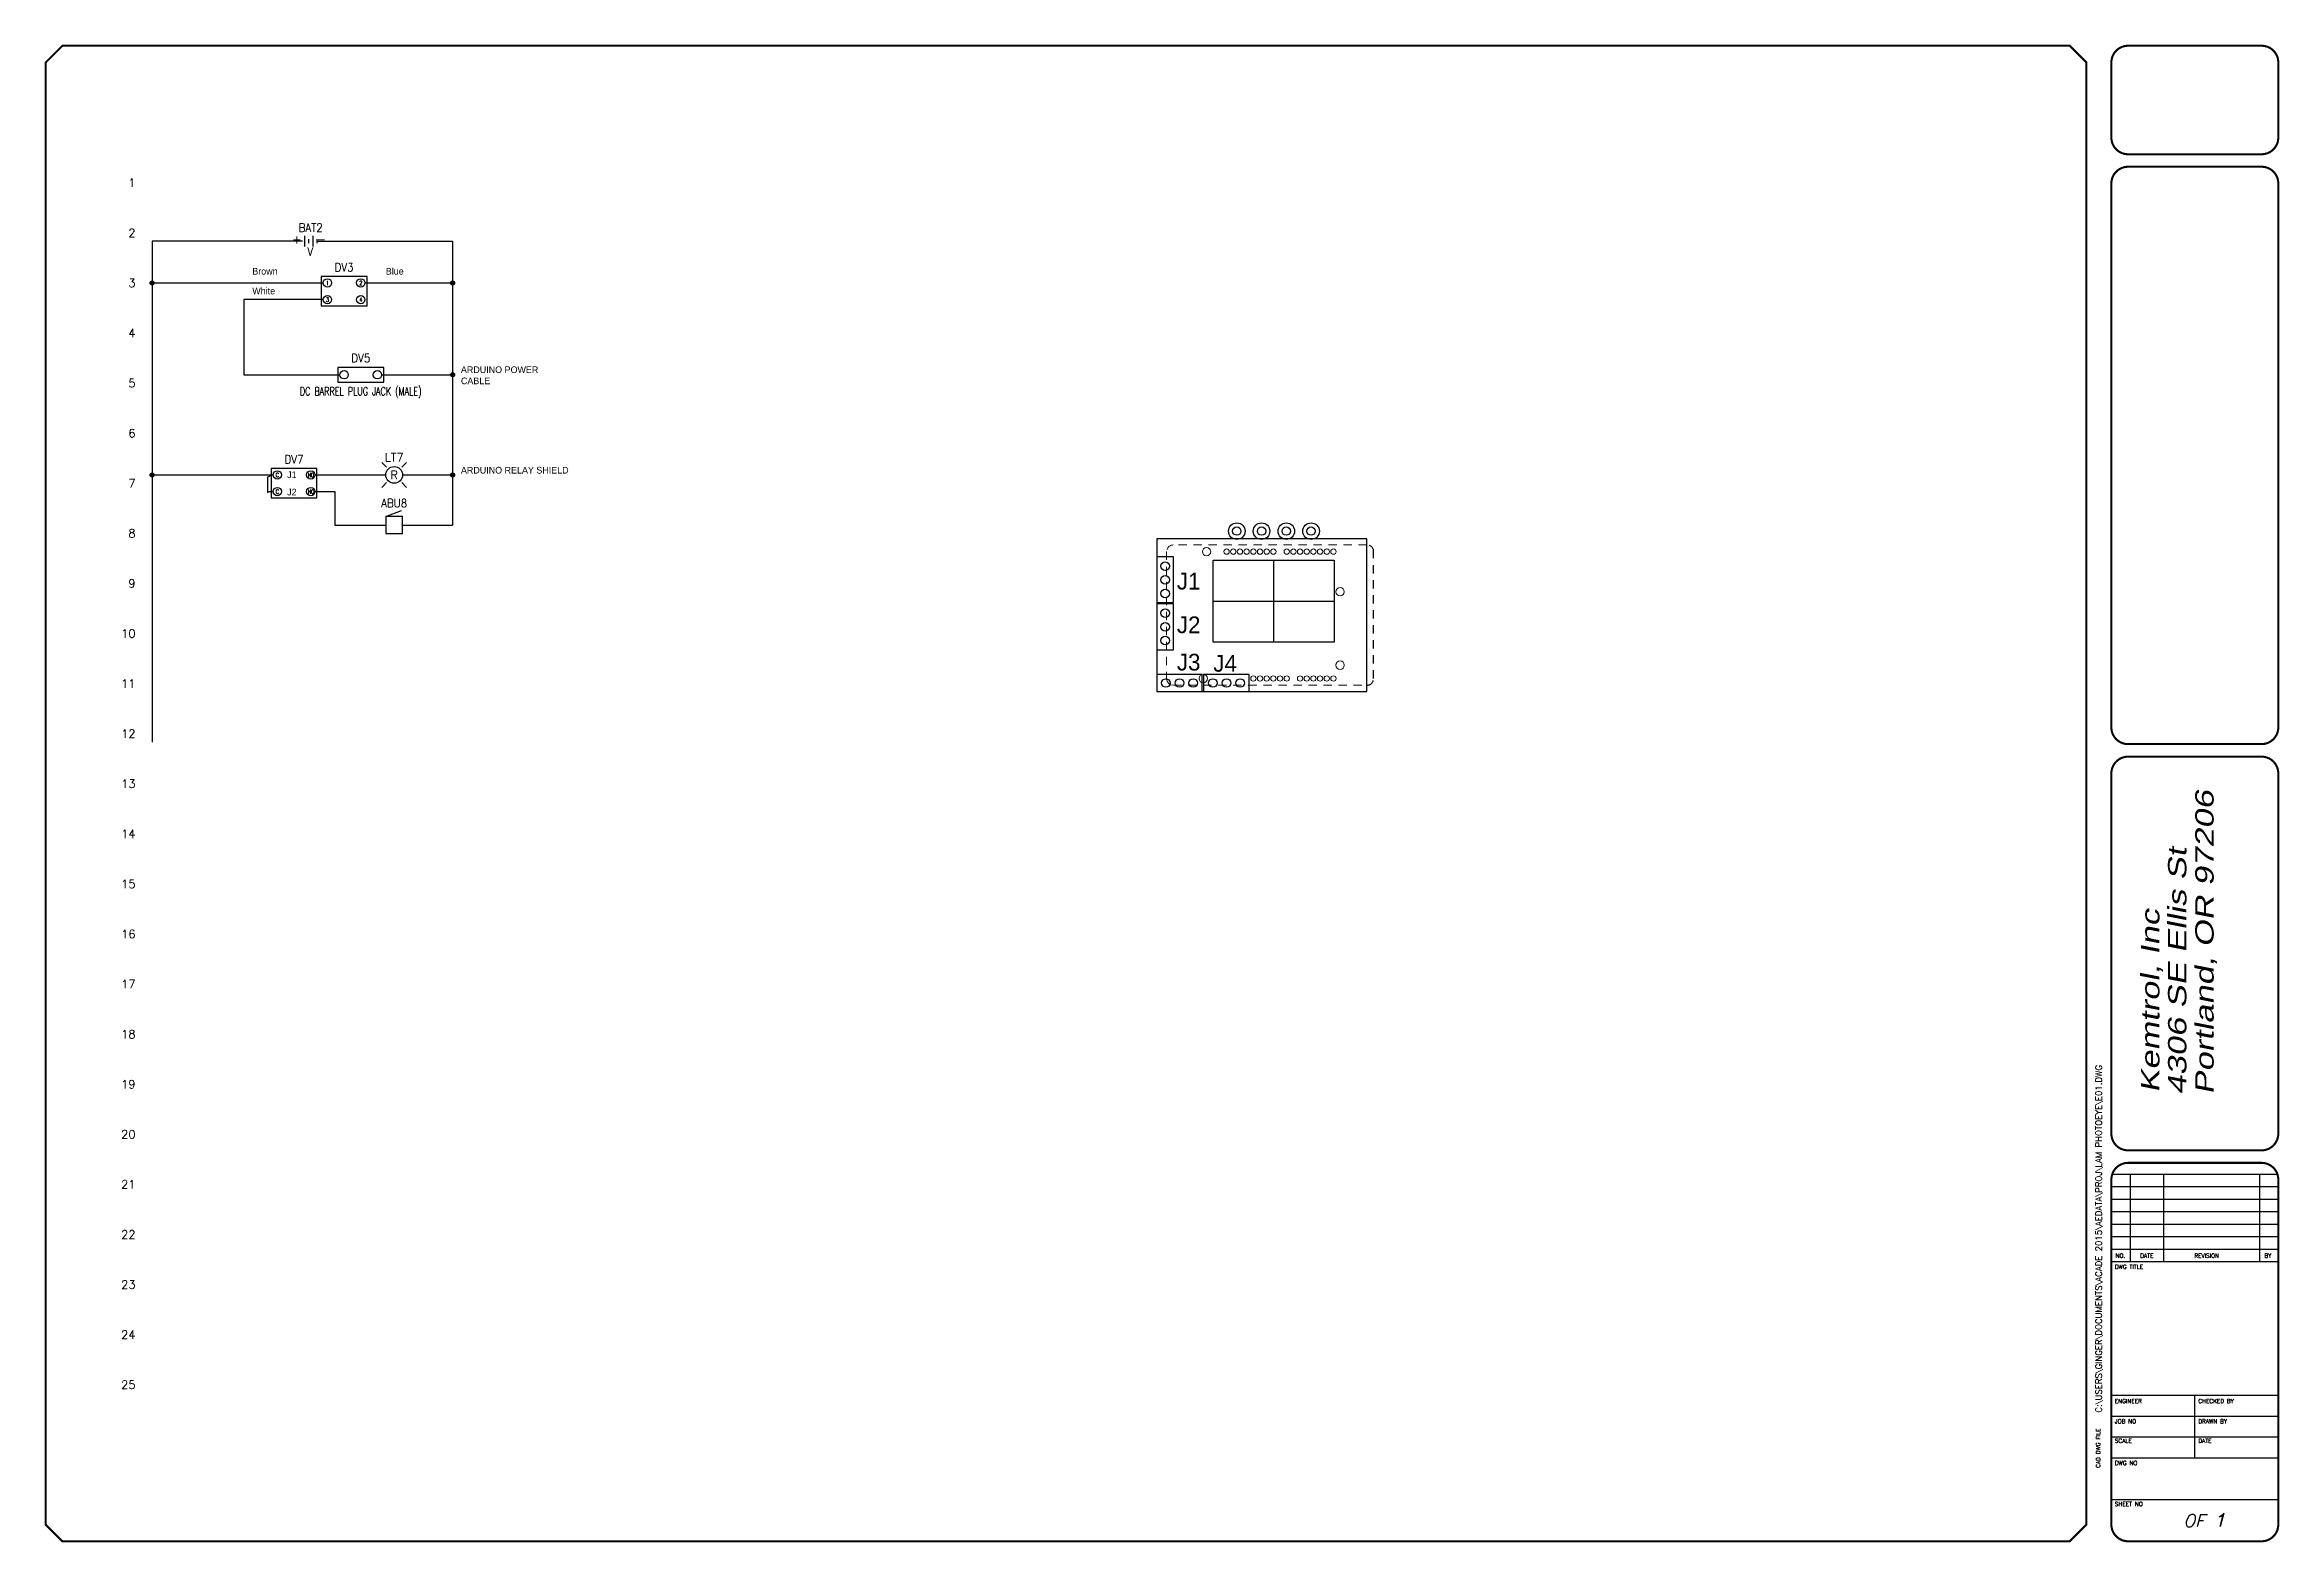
# Model space of a CAD drawing. Header units: inches. Extents: x 0 to 33.5, y 0 to 22.4.
import ezdxf
from ezdxf.enums import TextEntityAlignment as Align

# ---------------------------------------------------------------- set-up
doc = ezdxf.new("R2010")
doc.units = ezdxf.units.IN
doc.header["$MEASUREMENT"] = 0
doc.linetypes.add('HIDDEN2', pattern=[0.1875, 0.125, -0.0625])
for name, color, linetype in [('DESC', 150, 'Continuous'), ('LOGO1', 20, 'Continuous'), ('MISC', 7, 'Continuous'), ('SYMS', 7, 'Continuous'), ('TAGS', 150, 'Continuous'), ('TERMS', 123, 'Continuous'), ('TITLE', 7, 'Continuous'), ('WIRES', 7, 'Continuous')]:
    doc.layers.add(name, color=color, linetype=linetype)
doc.layers.add('Holes', color=7, linetype='Continuous', lineweight=0)
doc.layers.add('Outline', color=7, linetype='Continuous', lineweight=0)
doc.styles.add('ITALIC', font='ITALIC')
doc.styles.add('M12', font='tt0009m_.ttf', dxfattribs={"oblique": 5})
doc.styles.add('SIMPLEX', font='SIMPLEX')
doc.styles.add('WD', font='romans.shx')

# ---------------------------------------------------------------- blocks, each defined once
blk = doc.blocks.new('NO_NUM_acade_title')
at = {"layer": 'TITLE'}
for p, q in [((30.594, 22.177), (30.594, 20.781)), ((30.969, 5.531), (33.469, 5.531)), ((31.25, 5.531), (31.25, 4.219)), ((31.75, 5.531), (31.75, 4.219)), ((33.188, 5.531), (33.188, 4.219)), ((30.969, 5.344), (33.469, 5.344)), ((30.969, 5.156), (33.469, 5.156)), ((30.969, 4.969), (33.469, 4.969)), ((30.969, 4.781), (33.469, 4.781)), ((30.969, 4.594), (33.469, 4.594)), ((30.969, 4.406), (33.469, 4.406)), ((30.969, 4.219), (33.469, 4.219)), ((30.594, 0.281), (30.594, 2.214)), ((30.969, 2.219), (33.469, 2.219)), ((32.219, 1.281), (32.219, 2.219)), ((30.969, 1.906), (33.469, 1.906)), ((30.969, 1.594), (33.469, 1.594)), ((30.969, 1.281), (33.469, 1.281)), ((30.969, 0.656), (33.469, 0.656))]:
    blk.add_line(p, q, dxfattribs=at)
at = {"layer": 'TITLE', "const_width": 0.0312}
blk.add_lwpolyline([(30.594, 0.281), (30.594, 22.177), (30.344, 22.427), (0.281, 22.427), (0.031, 22.177), (0.031, 0.281), (0.281, 0.031), (30.344, 0.031)], close=True, dxfattribs=at)
for points in [[(31.219, 22.427, 0.414214), (30.969, 22.177, 0.414214)], [(33.469, 22.177, 0.414214), (33.219, 22.427, 0.414214)], [(30.969, 21.052, 0.414214), (31.219, 20.802, 0.414214)], [(33.219, 20.802, 0.414214), (33.469, 21.052, 0.414214)], [(31.219, 20.615, 0.414214), (30.969, 20.365, 0.414214)], [(33.469, 20.365, 0.414214), (33.219, 20.615, 0.414214)], [(30.969, 12.219, 0.414214), (31.219, 11.969, 0.414214)], [(33.219, 11.969, 0.414214), (33.469, 12.219, 0.414214)], [(31.219, 11.781, 0.414214), (30.969, 11.531, 0.414214)], [(33.469, 11.531, 0.414214), (33.219, 11.781, 0.414214)], [(30.969, 6.135, 0.414214), (31.219, 5.885, 0.414214)], [(33.219, 5.885, 0.414214), (33.469, 6.135, 0.414214)], [(31.219, 5.698, 0.414214), (30.969, 5.448, 0.414214)], [(33.469, 5.448, 0.414214), (33.219, 5.698, 0.414214)], [(30.969, 0.281, 0.414214), (31.219, 0.031, 0.414214)], [(33.219, 0.031, 0.414214), (33.469, 0.281, 0.414214)]]:
    blk.add_lwpolyline(points, format="xyb", dxfattribs=at)
for points in [[(33.219, 22.427), (31.219, 22.427)], [(30.969, 22.177), (30.969, 21.052)], [(33.469, 22.177), (33.469, 21.052)], [(33.219, 20.802), (31.219, 20.802)], [(33.219, 20.615), (31.219, 20.615)], [(30.969, 20.365), (30.969, 12.219)], [(33.469, 20.365), (33.469, 12.219)], [(31.219, 11.969), (33.219, 11.969)], [(31.219, 11.781), (33.219, 11.781)], [(31.219, 5.885), (33.219, 5.885)], [(31.219, 5.698), (33.219, 5.698)], [(30.969, 5.448), (30.969, 0.281)], [(33.469, 5.448), (33.469, 0.281)], [(31.219, 0.031), (33.219, 0.031)]]:
    blk.add_lwpolyline(points, dxfattribs=at)
at = {"layer": 'TITLE', "color": 7, "const_width": 0.0312}
for points in [[(30.969, 11.531), (30.969, 6.135)], [(33.469, 11.531), (33.469, 6.135)]]:
    blk.add_lwpolyline(points, dxfattribs=at)
at = {"layer": 'TITLE', "color": 1, "style": 'SIMPLEX'}
for s, p in [('DWG TITLE', (31.021, 4.109)), ('ENGINEER', (31.021, 2.099)), ('CHECKED BY', (32.271, 2.099)), ('JOB NO', (31.021, 1.797)), ('DRAWN BY', (32.271, 1.797)), ('SCALE', (31.021, 1.505)), ('DATE', (32.271, 1.505)), ('DWG NO', (31.021, 1.172)), ('SHEET NO', (31.021, 0.557))]:
    blk.add_text(s, height=0.0625, dxfattribs=at).set_placement(p)
at = {"layer": 'TITLE', "color": 1}
for s, height, style, p in [('NO.', 0.0625, 'SIMPLEX', (31.104, 4.307)), ('DATE', 0.0625, 'SIMPLEX', (31.5, 4.307)), ('REVISION', 0.0625, 'SIMPLEX', (32.396, 4.307)), ('BY', 0.0625, 'SIMPLEX', (33.313, 4.307)), ('OF', 0.1875, 'ITALIC', (32.208, 0.339))]:
    blk.add_text(s, height=height, dxfattribs=dict(at, style=style)).set_placement(p, align=Align.MIDDLE)
at = {"layer": 'TITLE', "color": 1, "style": 'SIMPLEX'}
blk.add_text('CAD DWG FILE', height=0.0625, rotation=90, dxfattribs=at).set_placement((30.802, 1.13))
at = {"layer": 'TITLE', "color": 1, "style": 'ITALIC'}
for tag, height, p in [('TITLE#1', 0.125, (32.156, 3.406)), ('TITLE#2', 0.125, (32.156, 3.204)), ('TITLE#3', 0.125, (32.156, 3.001)), ('TITLE#4', 0.125, (32.156, 2.799)), ('DWG#', 0.2, (32.156, 0.826))]:
    blk.add_attdef(tag, text='', height=height, dxfattribs=at).set_placement(p, align=Align.CENTER)
at = {"layer": 'TITLE', "color": 1, "style": 'SIMPLEX'}
blk.add_attdef('CAD#', (30.826, 1.958), '', height=0.0938, rotation=90, dxfattribs=at)
at = {"layer": 'TITLE', "color": 1}
for tag, p, height, style in [('ENGINEER', (31.237, 1.958), 0.0938, 'ITALIC'), ('CHKDBY', (32.424, 1.958), 0.0938, 'ITALIC'), ('JOB#', (31.464, 1.644), 0.0938, 'SIMPLEX'), ('DRAWNBY', (32.494, 1.644), 0.0938, 'ITALIC'), ('SCALE', (31.353, 1.344), 0.0938, 'SIMPLEX'), ('DATE', (32.408, 1.344), 0.0938, 'SIMPLEX'), ('SHTS', (32.532, 0.25), 0.2, 'ITALIC')]:
    blk.add_attdef(tag, p, '', height=height, dxfattribs=dict(at, style=style))
at = {"layer": 'TITLE', "color": 1, "style": 'ITALIC'}
blk.add_attdef('SH#', text='', height=0.2, dxfattribs=at).set_placement((31.881, 0.25), align=Align.RIGHT)
at = {"layer": 'TITLE', "color": 7, "flags": 9}
blk.add_attdef('WD_TB', (31.219, 0.031), '', height=0.125, dxfattribs=at)
blk = doc.blocks.new('WD_MLRH')
at = {"style": 'WD'}
blk.add_attdef('RUNGFIRST', text='', height=0.125, dxfattribs=at).set_placement((-0.25, 0), align=Align.MIDDLE_RIGHT)
at = {"style": 'WD', "flags": 1}
for tag, p in [('WIRE-START', (-0.25, -0.356)), ('RUNGHORV', (-0.25, -0.127)), ('WIREMODE', (-0.25, -0.281)), ('RUNGDIST', (-0.25, -0.2)), ('RUNGCNT', (-0.25, -0.237)), ('RUNGINC', (-0.25, -0.163)), ('WIREFMT', (-0.25, -0.321)), ('WIRE-GSUF', (-0.25, -0.396)), ('PH3SPACE', (-0.25, -0.437))]:
    blk.add_attdef(tag, text='', height=0.025, dxfattribs=at).set_placement(p, align=Align.RIGHT)
blk = doc.blocks.new('WDDOT')
for radius in [0.03, 0.0187, 0.00929]:
    blk.add_circle((0, 0), radius)
blk = doc.blocks.new('HDV1TF')
for p, q in [((0.344, 0.094), (-0.344, 0.094)), ((-0.344, 0.094), (-0.344, -0.344)), ((0.344, -0.344), (0.344, 0.094)), ((-0.344, -0.344), (0.344, -0.344))]:
    blk.add_line(p, q)
for centre in [(-0.25, 0), (0.25, 0), (-0.25, -0.25), (0.25, -0.25)]:
    blk.add_circle(centre, 0.0625)
at = {"style": 'WD'}
for tag, width, p in [('INST', 0.7, (0.006, 0.497)), ('LOC', 0.7, (0.006, 0.327)), ('TAG1', 0.9, (0, 0.171)), ('RATING2', 0.7, (0, -0.219)), ('DESC1', 0.7, (0, -0.543)), ('DESC2', 0.7, (0, -0.699)), ('XREF', 0.7, (0, -0.856))]:
    blk.add_attdef(tag, text='', height=0.125, dxfattribs=dict(at, width=width)).set_placement(p, align=Align.CENTER)
at = {"linetype": 'Continuous', "style": 'WD', "width": 0.8, "flags": 8}
for tag, p in [('TERM01', (-0.25, 0)), ('TERM02', (0.25, 0)), ('TERM03', (-0.25, -0.25)), ('TERM04', (0.25, -0.25))]:
    blk.add_attdef(tag, text='', height=0.0625, dxfattribs=at).set_placement(p, align=Align.MIDDLE)
at = {"style": 'WD', "flags": 1}
for tag, p in [('X4TERM01', (-0.312, 0)), ('X2TERM01', (-0.25, 0.062)), ('X2TERM02', (0.25, 0.062)), ('X1TERM02', (0.312, 0)), ('X4TERM03', (-0.312, -0.25)), ('X8TERM03', (-0.25, -0.312)), ('X8TERM04', (0.25, -0.312)), ('X1TERM04', (0.312, -0.25))]:
    blk.add_attdef(tag, p, '', height=0.0125, dxfattribs=at)
at = {"style": 'WD', "width": 0.7}
blk.add_attdef('RATING1', text='', height=0.125, dxfattribs=at).set_placement((0, 0), align=Align.MIDDLE)
at = {"linetype": 'Continuous', "style": 'WD', "flags": 9}
blk.add_attdef('ASSYCODE', text='', height=0.01, dxfattribs=at).set_placement((0, 0.078), align=Align.CENTER)
at = {"style": 'WD', "flags": 9}
blk.add_attdef('FAMILY', text='', height=0.01, dxfattribs=at).set_placement((-0.005, 0.139), align=Align.CENTER)
at = {"linetype": 'Continuous', "style": 'WD', "flags": 1}
for tag, p in [('MFG', (0, 0.109)), ('CAT', (0, 0.128))]:
    blk.add_attdef(tag, text='', height=0.01, dxfattribs=at).set_placement(p, align=Align.MIDDLE)
blk = doc.blocks.new('HLT1R')
for p, q in [((-0.115, 0.115), (-0.186, 0.186)), ((0.115, 0.115), (0.186, 0.186)), ((-0.115, -0.115), (-0.186, -0.186)), ((0.115, -0.115), (0.186, -0.186))]:
    blk.add_line(p, q)
blk.add_circle((0, 0), 0.125)
at = {"style": 'WD', "width": 0.7}
for tag, p in [('INST', (0.006, 0.528)), ('LOC', (0.006, 0.359))]:
    blk.add_attdef(tag, text='', height=0.125, dxfattribs=at).set_placement(p, align=Align.CENTER)
at = {"style": 'WD'}
blk.add_attdef('COLOR', text='', height=0.125, dxfattribs=at).set_placement((0, 0), align=Align.MIDDLE)
blk.add_attdef('TAG1', text='', height=0.125, dxfattribs=at).set_placement((0, 0.202), align=Align.CENTER)
at = {"style": 'WD', "flags": 1}
for tag, p in [('X4TERM01', (-0.125, 0)), ('X1TERM02', (0.125, 0))]:
    blk.add_attdef(tag, p, '', height=0.0125, dxfattribs=at)
at = {"linetype": 'Continuous', "style": 'WD', "flags": 9}
blk.add_attdef('ASSYCODE', text='', height=0.01, dxfattribs=at).set_placement((-0.003, 0.098), align=Align.CENTER)
at = {"style": 'WD', "flags": 9}
blk.add_attdef('FAMILY', text='', height=0.01, dxfattribs=at).set_placement((-0.005, 0.161), align=Align.CENTER)
at = {"linetype": 'Continuous', "style": 'WD', "flags": 1}
for tag, p in [('MFG', (0, 0.121)), ('CAT', (0, 0.14))]:
    blk.add_attdef(tag, text='', height=0.01, dxfattribs=at).set_placement(p, align=Align.MIDDLE)
at = {"style": 'WD'}
for tag, p, width in [('DESC1', (1.125, 0), 0.9), ('WDTAGALT', (1.125, -0.312), 0.7)]:
    blk.add_attdef(tag, p, '', height=0.125, dxfattribs=dict(at, width=width))
at = {"linetype": 'Continuous', "style": 'WD', "flags": 8}
blk.add_attdef('TERM01', text='', height=0.125, dxfattribs=at).set_placement((-0.175, -0.031), align=Align.TOP_RIGHT)
blk.add_attdef('TERM02', text='', height=0.125, dxfattribs=at).set_placement((0.175, -0.031), align=Align.TOP_LEFT)
at = {"style": 'WD', "width": 0.9}
blk.add_attdef('DESC2', text='', height=0.125, dxfattribs=at).set_placement((1.125, -0.031), align=Align.TOP_LEFT)
blk = doc.blocks.new('HAN1Z')
for p, q in [((-0.125, 0.125), (0.109, 0.219)), ((0.125, 0.125), (-0.125, 0.125)), ((-0.125, 0.125), (-0.125, -0.125)), ((0.125, -0.125), (0.125, 0.125)), ((-0.125, -0.125), (0.125, -0.125))]:
    blk.add_line(p, q)
at = {"style": 'WD'}
for tag, width, p in [('INST', 0.7, (0.006, 0.591)), ('TAG1', 0.9, (0, 0.265)), ('LOC', 0.7, (0.006, 0.421))]:
    blk.add_attdef(tag, text='', height=0.125, dxfattribs=dict(at, width=width)).set_placement(p, align=Align.CENTER)
at = {"style": 'WD', "flags": 1}
for tag, p in [('X4TERM01', (-0.125, 0)), ('X1TERM02', (0.125, 0))]:
    blk.add_attdef(tag, p, '', height=0.0125, dxfattribs=at)
at = {"linetype": 'Continuous', "style": 'WD', "flags": 9}
blk.add_attdef('ASSYCODE', text='', height=0.01, dxfattribs=at).set_placement((0, 0.109), align=Align.CENTER)
at = {"style": 'WD', "flags": 9}
blk.add_attdef('FAMILY', text='', height=0.01, dxfattribs=at).set_placement((-0.005, 0.17), align=Align.CENTER)
at = {"linetype": 'Continuous', "style": 'WD', "flags": 1}
for tag, p in [('MFG', (0, 0.14)), ('CAT', (0, 0.159))]:
    blk.add_attdef(tag, text='', height=0.01, dxfattribs=at).set_placement(p, align=Align.MIDDLE)
at = {"style": 'WD', "width": 0.9}
for tag, p in [('DESC1', (1.126, 0.076)), ('DESC2', (1.126, -0.081))]:
    blk.add_attdef(tag, p, '', height=0.125, dxfattribs=at)
at = {"linetype": 'Continuous', "style": 'WD'}
blk.add_attdef('TERM01', text='', height=0.125, dxfattribs=at).set_placement((-0.169, -0.035), align=Align.TOP_RIGHT)
blk.add_attdef('TERM02', text='', height=0.125, dxfattribs=at).set_placement((0.169, -0.035), align=Align.TOP_LEFT)
blk = doc.blocks.new('HBA1')
for p, q in [((-0.094, 0.031), (-0.094, -0.031)), ((-0.031, 0.078), (-0.031, -0.078)), ((0.031, 0.031), (0.031, -0.031)), ((0.094, 0.078), (0.094, -0.078))]:
    blk.add_line(p, q)
at = {"style": 'WD'}
for tag, width, p in [('INST', 0.7, (0.006, 0.466)), ('LOC', 0.7, (0.006, 0.296)), ('TAG1', 0.9, (0, 0.14)), ('RATING1', 0.9, (0.006, -0.219)), ('DESC1', 0.7, (0, -0.375)), ('DESC2', 0.7, (0, -0.531))]:
    blk.add_attdef(tag, text='', height=0.125, dxfattribs=dict(at, width=width)).set_placement(p, align=Align.CENTER)
at = {"linetype": 'Continuous', "style": 'WD'}
blk.add_attdef('TERM01', text='', height=0.125, dxfattribs=at).set_placement((-0.122, 0.09), align=Align.TOP_RIGHT)
at = {"style": 'WD', "flags": 1}
for tag, p in [('X4TERM01', (-0.094, 0)), ('X1TERM02', (0.094, 0))]:
    blk.add_attdef(tag, p, '', height=0.0125, dxfattribs=at)
at = {"linetype": 'Continuous', "style": 'WD', "flags": 9}
blk.add_attdef('ASSYCODE', text='', height=0.01, dxfattribs=at).set_placement((0.001, 0.059), align=Align.CENTER)
at = {"style": 'WD', "flags": 9}
blk.add_attdef('FAMILY', text='', height=0.01, dxfattribs=at).set_placement((-0.005, 0.107), align=Align.CENTER)
at = {"linetype": 'Continuous', "style": 'WD', "flags": 1}
for tag, p in [('MFG', (0, 0.078)), ('CAT', (0, 0.097))]:
    blk.add_attdef(tag, text='', height=0.01, dxfattribs=at).set_placement(p, align=Align.MIDDLE)
at = {"linetype": 'Continuous', "style": 'WD'}
blk.add_attdef('TERM02', text='', height=0.125, dxfattribs=at).set_placement((0.122, 0.09), align=Align.TOP_LEFT)
blk = doc.blocks.new('HDV1T6')
for p, q in [((0.344, 0.109), (-0.344, 0.109)), ((-0.344, 0.109), (-0.344, -0.109)), ((0.344, -0.109), (0.344, 0.109)), ((-0.344, -0.109), (0.344, -0.109))]:
    blk.add_line(p, q)
for centre in [(-0.25, 0), (0.25, 0)]:
    blk.add_circle(centre, 0.0625)
at = {"style": 'WD'}
for tag, width, p in [('INST', 0.7, (0.006, 0.669)), ('RATING2', 0.7, (0, 0.343)), ('LOC', 0.7, (0.006, 0.499)), ('TAG1', 0.9, (0, 0.187)), ('DESC1', 0.7, (0, -0.309)), ('DESC2', 0.7, (0, -0.465)), ('XREF', 0.7, (0, -0.621))]:
    blk.add_attdef(tag, text='', height=0.125, dxfattribs=dict(at, width=width)).set_placement(p, align=Align.CENTER)
at = {"linetype": 'Continuous', "style": 'WD', "width": 0.8, "flags": 8}
for tag, p in [('TERM01', (-0.25, 0)), ('TERM02', (0.25, 0))]:
    blk.add_attdef(tag, text='', height=0.0625, dxfattribs=at).set_placement(p, align=Align.MIDDLE)
at = {"style": 'WD', "flags": 1}
for tag, p in [('X4TERM01', (-0.312, 0)), ('X2TERM01', (-0.25, 0.062)), ('X2TERM02', (0.25, 0.062)), ('X1TERM02', (0.312, 0)), ('X8TERM01', (-0.25, -0.062)), ('X8TERM02', (0.25, -0.062))]:
    blk.add_attdef(tag, p, '', height=0.0125, dxfattribs=at)
at = {"style": 'WD', "width": 0.7}
blk.add_attdef('RATING1', text='', height=0.125, dxfattribs=at).set_placement((0, 0), align=Align.MIDDLE)
at = {"linetype": 'Continuous', "style": 'WD', "flags": 9}
blk.add_attdef('ASSYCODE', text='', height=0.01, dxfattribs=at).set_placement((0, 0.094), align=Align.CENTER)
at = {"style": 'WD', "flags": 9}
blk.add_attdef('FAMILY', text='', height=0.01, dxfattribs=at).set_placement((-0.005, 0.154), align=Align.CENTER)
at = {"linetype": 'Continuous', "style": 'WD', "flags": 1}
for tag, p in [('MFG', (0, 0.125)), ('CAT', (0, 0.144))]:
    blk.add_attdef(tag, text='', height=0.01, dxfattribs=at).set_placement(p, align=Align.MIDDLE)
blk = doc.blocks.new('ARDUINOUNO')
at = {"linetype": 'HIDDEN2'}
blk.add_line((2.202, -1.9), (2.202, 0), dxfattribs=at)
at = {"linetype": 'Continuous'}
for centre, radius in [((0.152, 0.307), 0.124), ((0.152, 0.308), 0.0625), ((0.523, 0.307), 0.124), ((0.523, 0.308), 0.0625), ((0.894, 0.307), 0.124), ((0.893, 0.308), 0.0625), ((1.265, 0.307), 0.124), ((1.264, 0.308), 0.0625)]:
    blk.add_circle(centre, radius, dxfattribs=at)
at = {"linetype": 'HIDDEN2'}
for centre, start, end in [((2.102, 0), 0, 90), ((2.102, -1.9), 270, 0)]:
    blk.add_arc(centre, 0.1, start, end, dxfattribs=at)
at = {"layer": 'Holes'}
for centre, radius in [((-0.3, 0), 0.0625), ((0, 0), 0.04), ((0.1, 0), 0.04), ((0.2, 0), 0.04), ((0.3, 0), 0.04), ((0.4, 0), 0.04), ((0.5, 0), 0.04), ((0.6, 0), 0.04), ((0.7, 0), 0.04), ((0.9, 0), 0.04), ((1, 0), 0.04), ((1.1, 0), 0.04), ((1.2, 0), 0.04), ((1.3, 0), 0.04), ((1.4, 0), 0.04), ((1.5, 0), 0.04), ((1.6, 0), 0.04), ((1.7, -0.6), 0.0625), ((1.7, -1.7), 0.0625), ((-0.35, -1.9), 0.0625), ((0.4, -1.9), 0.04), ((0.5, -1.9), 0.04), ((0.6, -1.9), 0.04), ((0.7, -1.9), 0.04), ((0.8, -1.9), 0.04), ((0.9, -1.9), 0.04), ((1.1, -1.9), 0.04), ((1.2, -1.9), 0.04), ((1.3, -1.9), 0.04), ((1.4, -1.9), 0.04), ((1.5, -1.9), 0.04), ((1.6, -1.9), 0.04)]:
    blk.add_circle(centre, radius, dxfattribs=at)
at = {"layer": 'Outline', "linetype": 'HIDDEN2'}
for p, q in [((-0.9, 0), (-0.9, -1.9)), ((2.102, 0.1), (-0.8, 0.1)), ((-0.8, -2), (2.102, -2))]:
    blk.add_line(p, q, dxfattribs=at)
blk.add_arc((-0.8, 0), 0.1, 90, 180, dxfattribs=at)
at = {"layer": 'Outline'}
blk.add_arc((-0.8, -1.9), 0.1, 180, 270, dxfattribs=at)
blk = doc.blocks.new('RELAYSHIELD')
at = {"linetype": 'Continuous'}
for p, q in [((0.704, -0.127), (0.704, -1.357)), ((-0.201, -0.742), (1.61, -0.742))]:
    blk.add_line(p, q, dxfattribs=at)
for points in [[(-1.047, -2.092), (2.102, -2.092), (2.102, 0.192), (-1.047, 0.192)], [(-0.797, -0.764), (-0.797, -0.08), (-1.047, -0.08), (-1.047, -0.764)], [(-0.201, -0.127), (1.61, -0.127), (1.61, -1.357), (-0.201, -1.357)], [(-0.797, -1.468), (-0.797, -0.784), (-1.047, -0.784), (-1.047, -1.468)], [(-1.047, -2.092), (-0.364, -2.092), (-0.364, -1.841), (-1.047, -1.841)], [(-0.344, -2.092), (0.34, -2.092), (0.34, -1.841), (-0.344, -1.841)]]:
    blk.add_lwpolyline(points, close=True, dxfattribs=at)
for centre in [(-0.922, -0.218), (-0.922, -0.422), (-0.922, -0.626), (-0.922, -0.921), (-0.922, -1.126), (-0.922, -1.33), (-0.91, -1.967), (-0.705, -1.967), (-0.501, -1.967), (-0.206, -1.967), (-0.002, -1.967), (0.203, -1.967)]:
    blk.add_circle(centre, 0.0639, dxfattribs=at)
at = {"layer": 'Holes'}
for centre in [(0, 0), (0.1, 0), (0.2, 0), (0.3, 0), (0.4, 0), (0.5, 0), (0.6, 0), (0.7, 0), (0.9, 0), (1, 0), (1.1, 0), (1.2, 0), (1.3, 0), (1.4, 0), (1.5, 0), (1.6, 0), (0.4, -1.9), (0.5, -1.9), (0.6, -1.9), (0.7, -1.9), (0.8, -1.9), (0.9, -1.9), (1.1, -1.9), (1.2, -1.9), (1.3, -1.9), (1.4, -1.9), (1.5, -1.9), (1.6, -1.9)]:
    blk.add_circle(centre, 0.04, dxfattribs=at)
at = {"linetype": 'Continuous', "char_height": 0.25, "attachment_point": 1}
for s, insert in [('J1', (-0.745, -0.317)), ('J2', (-0.745, -0.971)), ('J3', (-0.745, -1.53)), ('J4', (-0.2, -1.548))]:
    blk.add_mtext_dynamic_manual_height_columns(s, width=1.24968, gutter_width=12.5, heights=[0], dxfattribs=dict(at, insert=insert))

msp = doc.modelspace()

# ---------------------------------------------------------------- linework, layer by layer
at = {"layer": 'WIRES'}
for p, q in [((1.625, 19.5), (1.625, 18.875)), ((3.875, 19.5), (1.625, 19.5)), ((4.094, 19.5), (6.125, 19.5)), ((6.125, 19.5), (6.125, 16.625)), ((1.625, 18.875), (4.188, 18.875)), ((1.625, 18.875), (1.625, 12)), ((4.812, 18.875), (6.125, 18.875)), ((4.188, 18.625), (3, 18.625)), ((3, 18.625), (3, 17.5)), ((3, 17.5), (4.438, 17.5)), ((5.062, 17.5), (6.125, 17.5)), ((6.125, 16.625), (6.125, 15.25)), ((1.625, 16), (3.438, 16)), ((3.438, 16), (3.355, 15.966)), ((3.355, 15.966), (3.355, 15.738)), ((3.355, 15.738), (3.383, 15.75)), ((3.383, 15.75), (3.438, 15.75)), ((4.062, 16), (5.125, 16)), ((4.062, 15.75), (4.361, 15.75)), ((4.361, 15.75), (4.361, 15.25)), ((5.375, 16), (6.125, 16)), ((4.361, 15.25), (5.125, 15.25)), ((5.375, 15.25), (6.125, 15.25))]:
    msp.add_line(p, q, dxfattribs=at)

# ---------------------------------------------------------------- block references
ref = msp.add_blockref('NO_NUM_acade_title', (0, 0))
ref.add_attrib('SHTS', '1', (32.532, 0.25), dxfattribs={"layer": 'TITLE', "color": 1, "height": 0.2, "style": 'ITALIC'})
ref.add_attrib('CAD#', 'C:\\USERS\\GINGER\\DOCUMENTS\\ACADE 2015\\AEDATA\\PROJ\\LAM PHOTOEYE\\E01.DWG', (30.826, 1.958), dxfattribs={"layer": 'TITLE', "color": 1, "height": 0.09375, "rotation": 90, "style": 'SIMPLEX'})
msp.add_blockref('WD_MLRH', (1.625, 20.375)).add_auto_attribs({'RUNGFIRST': '1'})
at = {"linetype": 'Continuous'}
for name in ['ARDUINOUNO', 'RELAYSHIELD']:
    msp.add_blockref(name, (17.718, 14.851), dxfattribs=at)
at = {"layer": 'SYMS'}
ref = msp.add_blockref('HBA1', (4, 19.5), dxfattribs=dict(at, xscale=-1))
ref.add_attrib('RATING1', 'V', dxfattribs={"layer": 'MISC', "height": 0.125, "style": 'WD', "width": 0.9}).set_placement((3.994, 19.281), align=Align.CENTER)
ref.add_attrib('TERM02', '+', dxfattribs={"layer": 'TERMS', "linetype": 'Continuous', "height": 0.125, "style": 'WD'}).set_placement((3.723, 19.59), align=Align.TOP_LEFT)
ref.add_attrib('TERM01', '-', dxfattribs={"layer": 'TERMS', "linetype": 'Continuous', "height": 0.125, "style": 'WD'}).set_placement((4.229, 19.59), align=Align.TOP_RIGHT)
ref.add_attrib('TAG1', 'BAT2', dxfattribs={"layer": 'TAGS', "height": 0.125, "style": 'WD', "width": 0.9}).set_placement((4, 19.64), align=Align.CENTER)
ref = msp.add_blockref('HDV1TF', (4.5, 18.875), dxfattribs=at)
ref.add_attrib('TERM03', '3', dxfattribs={"layer": 'TERMS', "linetype": 'Continuous', "height": 0.0625, "style": 'WD', "width": 0.8, "flags": 8}).set_placement((4.25, 18.625), align=Align.MIDDLE)
ref.add_attrib('TERM04', '4', dxfattribs={"layer": 'TERMS', "linetype": 'Continuous', "height": 0.0625, "style": 'WD', "width": 0.8, "flags": 8}).set_placement((4.75, 18.625), align=Align.MIDDLE)
ref.add_attrib('TERM02', '2', dxfattribs={"layer": 'TERMS', "linetype": 'Continuous', "height": 0.0625, "style": 'WD', "width": 0.8, "flags": 8}).set_placement((4.75, 18.875), align=Align.MIDDLE)
ref.add_attrib('TERM01', '1', dxfattribs={"layer": 'TERMS', "linetype": 'Continuous', "height": 0.0625, "style": 'WD', "width": 0.8, "flags": 8}).set_placement((4.25, 18.875), align=Align.MIDDLE)
ref.add_attrib('TAG1', 'DV3', dxfattribs={"layer": 'TAGS', "height": 0.125, "style": 'WD', "width": 0.9}).set_placement((4.5, 19.046), align=Align.CENTER)
for p in [(1.625, 18.875), (6.125, 18.875), (6.125, 17.5), (1.625, 16), (6.125, 16)]:
    msp.add_blockref('WDDOT', p, dxfattribs=at)
ref = msp.add_blockref('HDV1T6', (4.75, 17.5), dxfattribs=at)
ref.add_attrib('DESC1', 'DC BARREL PLUG JACK (MALE)', dxfattribs={"layer": 'DESC', "height": 0.125, "style": 'WD', "width": 0.7}).set_placement((4.75, 17.191), align=Align.CENTER)
ref.add_attrib('TAG1', 'DV5', dxfattribs={"layer": 'TAGS', "height": 0.125, "style": 'WD', "width": 0.9}).set_placement((4.75, 17.687), align=Align.CENTER)
ref = msp.add_blockref('HDV1TF', (3.75, 16), dxfattribs=at)
ref.add_attrib('TERM03', 'C', dxfattribs={"layer": 'TERMS', "linetype": 'Continuous', "height": 0.0625, "style": 'WD', "width": 0.8, "flags": 8}).set_placement((3.5, 15.75), align=Align.MIDDLE)
ref.add_attrib('TERM04', 'NO ', dxfattribs={"layer": 'TERMS', "linetype": 'Continuous', "height": 0.0625, "style": 'WD', "width": 0.65, "flags": 8}).set_placement((4.022, 15.75), align=Align.MIDDLE)
ref.add_attrib('TERM02', 'NO ', dxfattribs={"layer": 'TERMS', "linetype": 'Continuous', "height": 0.0625, "style": 'WD', "width": 0.65, "flags": 8}).set_placement((4.02, 16), align=Align.MIDDLE)
ref.add_attrib('TERM01', 'C', dxfattribs={"layer": 'TERMS', "linetype": 'Continuous', "height": 0.0625, "style": 'WD', "width": 0.8, "flags": 8}).set_placement((3.5, 16), align=Align.MIDDLE)
ref.add_attrib('TAG1', 'DV7', dxfattribs={"layer": 'TAGS', "height": 0.125, "style": 'WD', "width": 0.9}).set_placement((3.75, 16.171), align=Align.CENTER)
ref = msp.add_blockref('HLT1R', (5.25, 16), dxfattribs=at)
ref.add_attrib('TAG1', 'LT7', dxfattribs={"layer": 'TAGS', "height": 0.125, "style": 'WD'}).set_placement((5.25, 16.202), align=Align.CENTER)
ref.add_attrib('COLOR', 'R', dxfattribs={"layer": 'MISC', "height": 0.125, "style": 'WD'}).set_placement((5.25, 16), align=Align.MIDDLE)
ref = msp.add_blockref('HAN1Z', (5.25, 15.25), dxfattribs=at)
ref.add_attrib('TAG1', 'ABU8', dxfattribs={"layer": 'TAGS', "height": 0.125, "style": 'WD', "width": 0.9}).set_placement((5.25, 15.515), align=Align.CENTER)

# ---------------------------------------------------------------- texts
at = {"style": 'WD'}
for s, p in [('2', (1.375, 19.625)), ('3', (1.375, 18.875)), ('4', (1.375, 18.125)), ('5', (1.375, 17.375)), ('6', (1.375, 16.625)), ('7', (1.375, 15.875)), ('8', (1.375, 15.125)), ('9', (1.375, 14.375)), ('10', (1.375, 13.625)), ('11', (1.375, 12.875)), ('12', (1.375, 12.125)), ('13', (1.375, 11.375)), ('14', (1.375, 10.625)), ('15', (1.375, 9.875)), ('16', (1.375, 9.125)), ('17', (1.375, 8.375)), ('18', (1.375, 7.625)), ('19', (1.375, 6.875)), ('20', (1.375, 6.125)), ('21', (1.375, 5.375)), ('22', (1.375, 4.625)), ('23', (1.375, 3.875)), ('24', (1.375, 3.125)), ('25', (1.375, 2.375))]:
    msp.add_text(s, height=0.125, dxfattribs=at).set_placement(p, align=Align.MIDDLE_RIGHT)
for s, p in [('Brown', (3.125, 19)), ('Blue', (5.125, 19)), ('White', (3.125, 18.705)), ('J1', (3.647, 15.952)), ('J2', (3.647, 15.693))]:
    msp.add_text(s, height=0.1).set_placement(p)
at = {"char_height": 0.1, "attachment_point": 1}
for s, insert in [('ARDUINO POWER\\PCABLE', (6.25, 17.625)), ('ARDUINO RELAY SHIELD', (6.25, 16.121))]:
    msp.add_mtext_dynamic_manual_height_columns(s, width=3, gutter_width=0.5, heights=[0], dxfattribs=dict(at, insert=insert))
at = {"layer": 'LOGO1', "color": 4, "style": 'M12', "oblique": 11, "width": 1.4}
for s, p in [('Portland, OR 97206', (32.501, 6.721)), ('4306 SE Ellis St', (32.093, 6.721)), ('Kemtrol, Inc', (31.689, 6.747))]:
    msp.add_text(s, height=0.27519, rotation=90, dxfattribs=at).set_placement(p)

doc.saveas('drawing.dxf')
